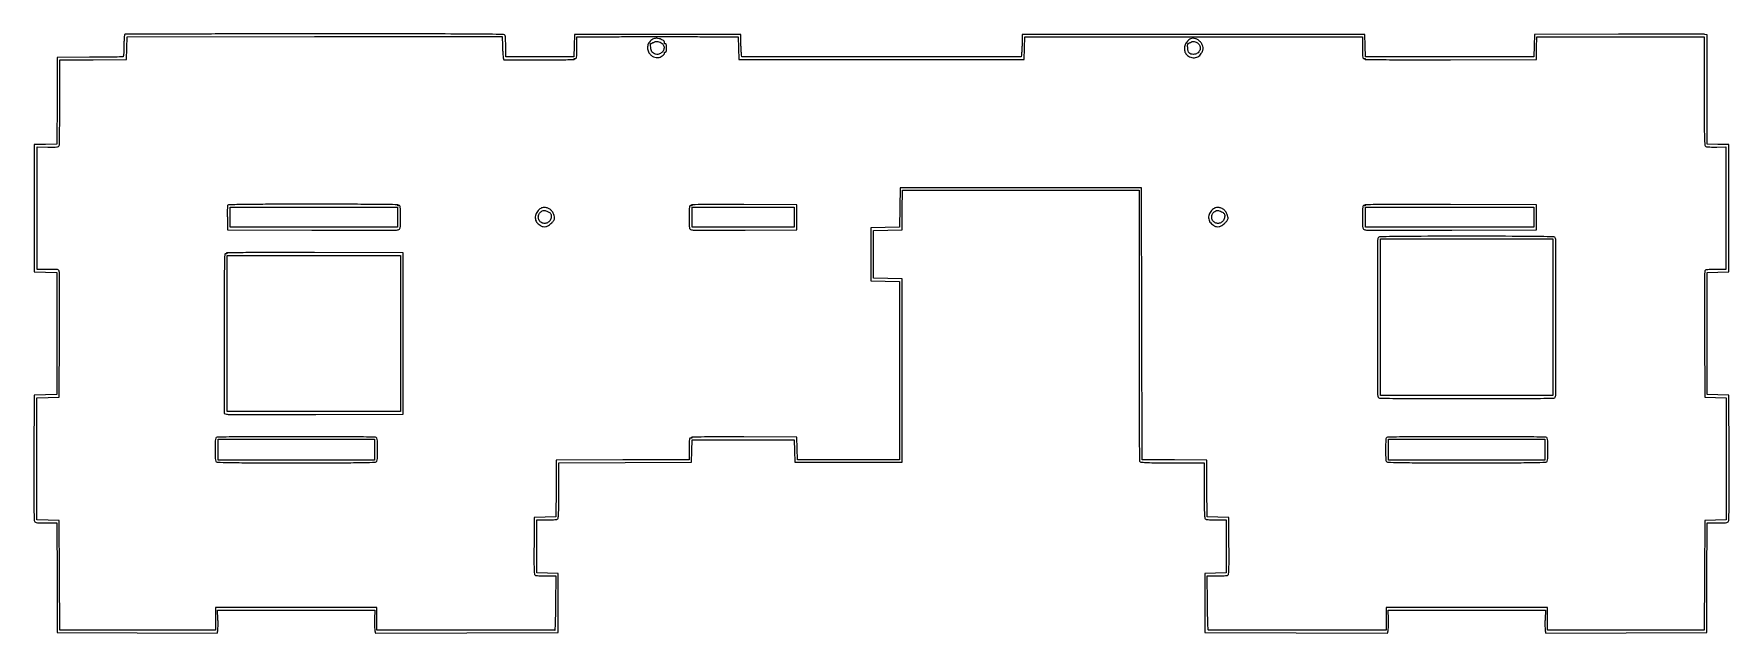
# Model space of a CAD drawing. Extents: x 2 to 1694, y 2 to 600.
import ezdxf

# ---------------------------------------------------------------- set-up
doc = ezdxf.new("R2010")
doc.units = 0

msp = doc.modelspace()

# ---------------------------------------------------------------- linework, layer by layer
for points in [[(92.666667, 599.333333, 0.179603), (92.399513, 598.750789, 0.004165), (92.195833, 595.680208, 0.008732), (92.048261, 592.033313, 0.005745), (92, 587.833333, -0.005713), (91.940253, 582.604313, -0.022958), (91.720694, 579.4162, -0.033746), (91.360896, 577.462641, -0.338413), (90.75, 576.980082, -0.002092), (89.775241, 576.968628, -0.000012), (80.467187, 576.898428, -0.00005), (69.856337, 576.819713, -0.000032), (57.5, 576.730082), (25.5, 576.5), (25.239402, 533.282652), (24.978804, 490.065304), (13.739402, 489.782652), (2.5, 489.5), (2.5, 426), (2.5, 362.5), (13.75, 362.217249), (25, 361.934498), (25, 301), (25, 240.065502), (13.75, 239.782751), (2.5, 239.5), (2.223856, 178, 0.000844), (2.157353, 154.263224, 0.001333), (2.188981, 133.904687, 0.000297), (2.275025, 116.033441, 0.058145), (2.492908, 114.25, 0.141078), (3.215225, 112.982673, 0.145906), (4.491829, 112.313687, 0.04483), (7.056881, 112.047711, 0.003431), (14.010513, 112), (24.982922, 112), (25.241461, 57.25), (25.5, 2.5), (105.229447, 2.244019), (184.958894, 1.988039), (185.553898, 4.358725, 0.048527), (185.768217, 5.787157, 0.007111), (185.878813, 8.717189, 0.007978), (185.905067, 12.194725, 0.006772), (185.824451, 15.867002), (185.5, 25.004592), (264, 25.004592), (342.5, 25.004592), (342.175549, 15.867002, 0.00677), (342.094919, 12.194777, 0.007976), (342.121134, 8.717402, 0.007109), (342.231668, 5.787544, 0.048532), (342.44592, 4.359448), (343.040743, 1.989484), (434.270372, 2.244742), (525.5, 2.5), (525.5, 32), (525.5, 61.5), (514.75, 61.783832), (504, 62.067663), (504, 88.533832), (504, 115), (513.418213, 115, 0.005951), (517.140776, 115.044305, 0.007831), (520.534475, 115.178303, 0.005915), (523.361889, 115.367894, 0.07203), (524.418213, 115.606989, 0.272988), (525.330914, 116.755714, 0.020741), (525.730377, 120.863783, 0.012383), (525.952557, 128.099964, 0.001483), (526, 144.099851), (526, 171.985724), (592.25, 172.242862), (658.5, 172.5), (658.782751, 183.75), (659.065502, 195), (710, 195), (760.934498, 195), (761.217249, 183.75), (761.5, 172.5), (815, 172.5), (868.5, 172.5), (868.5, 264), (868.5, 355.5), (854.25, 355.777457), (840, 356.054913), (840, 380), (840, 403.945087), (854.25, 404.222543), (868.5, 404.5), (868.77114, 424.25), (869.04228, 444), (987.02114, 444), (1105, 444), (1105, 309.581787, 0.000423), (1105.043682, 257.930962, 0.000693), (1105.178303, 214.184275, 0.000054), (1105.357844, 174.909128, 0.090679), (1105.606989, 173.581787, 0.278928), (1106.79951, 172.655579, 0.016926), (1111.498054, 172.267157, 0.010892), (1119.712104, 172.046574, 0.001266), (1138.106989, 172), (1170, 172), (1170, 144.106989, 0.001482), (1170.047441, 128.102837, 0.01238), (1170.269618, 120.864913, 0.020733), (1170.66906, 116.7558, 0.273), (1171.581787, 115.606989, 0.07203), (1172.638111, 115.367894, 0.005915), (1175.465525, 115.178303, 0.007831), (1178.859224, 115.044305, 0.005951), (1182.581787, 115), (1192, 115), (1192, 88.533832), (1192, 62.067663), (1181.25, 61.783832), (1170.5, 61.5), (1170.5, 32), (1170.5, 2.5), (1261.729628, 2.244742), (1352.959257, 1.989484), (1353.55408, 4.359448, 0.048532), (1353.768332, 5.787544, 0.007109), (1353.878866, 8.717402, 0.007976), (1353.905081, 12.194777, 0.00677), (1353.824451, 15.867002), (1353.5, 25.004592), (1432, 25.004592), (1510.5, 25.004592), (1510.175549, 15.867002, 0.006772), (1510.094932, 12.194727, 0.007978), (1510.121185, 8.7172, 0.007111), (1510.231777, 5.787176, 0.048527), (1510.446093, 4.358761), (1511.041088, 1.98811), (1591.270544, 2.244055), (1671.5, 2.5), (1671.758539, 57.25), (1672.017078, 112), (1682.489487, 112, 0.003688), (1689.094817, 112.048716, 0.046709), (1691.564464, 112.316728, 0.148255), (1692.801258, 112.985684, 0.136562), (1693.507092, 114.25, 0.058145), (1693.724975, 116.033441, 0.000297), (1693.811019, 133.904688, 0.001333), (1693.842647, 154.263224, 0.000844), (1693.776144, 178), (1693.5, 239.5), (1682.75, 239.783832), (1672, 240.067663), (1672, 301), (1672, 361.932337), (1682.75, 362.216168), (1693.5, 362.5), (1693.5, 426), (1693.5, 489.5), (1682.75, 489.783832), (1672, 490.067663), (1672, 544.51478), (1672, 598.961896), (1669.75, 599.506052, 0.058446), (1667.94013, 599.725262, 0.000164), (1643.485938, 599.80955, 0.000984), (1615.864091, 599.841336, 0.000614), (1583.5, 599.775104), (1499.5, 599.5), (1499.217249, 588.25), (1498.934498, 577), (1415, 577), (1331.065502, 577), (1330.782751, 588.25), (1330.5, 599.5), (1159.5, 599.5), (988.5, 599.5), (988.217249, 588.25, -0.007655), (988.038891, 583.841649, -0.01372), (987.737847, 580.231009, -0.007666), (987.373029, 577.349901, -0.372364), (986.967249, 576.996441, -0.000913), (986.177138, 576.994977), (945.746629, 576.993928, -0.000004), (900.982223, 576.993139, -0.000002), (848, 576.992883, -0.000002), (795.017777, 576.993139, -0.000004), (750.253371, 576.993928), (709.822862, 576.994977, -0.000913), (709.032751, 576.996441, -0.372364), (708.626971, 577.349901, -0.007666), (708.262153, 580.231009, -0.01372), (707.961109, 583.841649, -0.007655), (707.782751, 588.25), (707.5, 599.5), (624.5, 599.5), (541.5, 599.5), (541.217249, 588.25), (540.934498, 577), (506.967249, 577), (473, 577), (473, 586.918213, 0.005656), (472.955718, 590.832367, 0.007527), (472.821697, 594.3876, 0.005529), (472.63242, 597.350751, 0.073019), (472.393011, 598.418213, 0.307525), (470.88904, 599.464218, 0.000668), (441.630089, 599.747108, 0.001898), (395.07059, 599.958328, 0.000185), (282.559678, 600, 0.00033), (209.955222, 599.952073, 0.000548), (148.722739, 599.804167, 0.000017), (93.325913, 599.607785, 0.197982)], [(470.517128, 576.25), (471.038104, 574), (506.578069, 574, 0.00188), (522.011231, 574.058033, 0.005193), (532.87845, 574.252656, 0.001747), (541.25607, 574.51905, 0.575583), (541.507079, 574.988546, -0.1144), (541.393111, 575.325929, -0.32948), (541.512472, 575.525685, -0.155351), (541.868281, 575.556862, -0.036408), (542.448062, 575.381557, 0.34382), (543.247619, 575.625309, 0.116952), (543.728431, 576.830072, 0.032978), (543.9529, 579.597108, 0.003753), (544, 585.871655), (544, 596.957288), (586.25, 597.228644, -0.000965), (605.203501, 597.313776, -0.00061), (627.315412, 597.343411, -0.000613), (649.044639, 597.319392, -0.001129), (666.717358, 597.238287), (704.934717, 596.976574), (705.217358, 585.738287), (705.5, 574.5), (848, 574.5), (990.5, 574.5), (990.782751, 585.75), (991.065502, 597), (1159.532751, 597), (1328, 597), (1328, 585.893011, 0.003745), (1328.047088, 579.605809, 0.032913), (1328.271527, 576.833496, 0.116665), (1328.752237, 575.625976, 0.344218), (1329.551938, 575.381557, -0.036168), (1330.134361, 575.557965, -0.15723), (1330.489034, 575.525918, -0.330796), (1330.606977, 575.324554, -0.111583), (1330.489462, 574.982949, 0.584059), (1330.756435, 574.498477, 0.00031), (1351.680661, 574.304117, 0.002152), (1377.982334, 574.189352, 0.000759), (1415.687524, 574.244403), (1501.5, 574.5), (1501.782751, 585.75), (1502.065502, 597), (1585.532751, 597), (1669, 597), (1669, 542.606989, 0.000619), (1669.041187, 509.339395, 0.007215), (1669.260975, 496.339581, 0.010289), (1669.64169, 489.012461, 0.290777), (1670.725707, 487.551762, 0.073583), (1671.847304, 487.301532, 0.007371), (1674.595374, 487.142338, 0.009134), (1677.89369, 487.06034, 0.007141), (1681.475707, 487.087901), (1690.5, 487.286256), (1690.5, 426.005075), (1690.5, 364.723893), (1681, 364.8777, 0.008296), (1677.269384, 364.876199, 0.011433), (1673.921211, 364.742674, 0.008219), (1671.151558, 364.522966, 0.122475), (1670.242419, 364.202051, 0.245887), (1669.532184, 362.918858, 0.001907), (1669.293965, 350.70142, 0.004144), (1669.161695, 332.811834, 0.0008), (1669.242419, 300.436298), (1669.5, 237.5), (1680.25, 237.216168), (1691, 236.932337), (1691, 176), (1691, 115.067663), (1680.25, 114.783832), (1669.5, 114.5), (1669.241461, 59.75), (1668.982922, 5), (1590.741461, 4.998811), (1512.5, 4.997622), (1512.5, 16.248811), (1512.5, 27.5), (1432, 27.5), (1351.5, 27.5), (1351.5, 16.248811), (1351.5, 4.997622), (1263.25, 4.998811, 0.000001), (1229.359265, 4.999206, 0.000002), (1200.703125, 4.999401), (1174.861347, 4.999496, 0.000284), (1174.25, 4.99915, -0.402688), (1173.941033, 5.295473, -0.000757), (1173.642154, 12.93005, -0.004338), (1173.389853, 21.645811, -0.002603), (1173.233928, 31.99915), (1172.967856, 59), (1182.733928, 59.015313, 0.007614), (1186.567104, 59.079696, 0.010517), (1190.003069, 59.262161, 0.007387), (1192.850396, 59.515847, 0.116002), (1193.765881, 59.834145, 0.239309), (1194.440435, 60.971215, 0.007865), (1194.711962, 66.405746, 0.008987), (1194.845881, 74.661832, 0.001899), (1194.765881, 89.068832), (1194.5, 117.5), (1183.765516, 117.783674), (1173.031032, 118.067349), (1172.765516, 146.283674), (1172.5, 174.5), (1140.253583, 174.763848), (1108.007165, 175.027697), (1107.753583, 310.763848), (1107.5, 446.5), (987, 446.5), (866.5, 446.5), (866.228951, 426.777328), (865.957903, 407.054656), (851.728951, 406.777328), (837.5, 406.5), (837.5, 380), (837.5, 353.5), (851.75, 353.222543), (866, 352.945087), (866, 263.972543), (866, 175), (815.032751, 175), (764.065502, 175), (763.782751, 186.25), (763.5, 197.5), (710.685499, 197.758874, 0.001232), (687.465849, 197.815488, 0.003531), (671.335046, 197.701174, 0.000838), (658.750502, 197.502024, 0.581517), (658.487437, 197.020328, -0.109975), (658.607028, 196.676246, -0.331522), (658.489907, 196.473948, -0.15833), (658.135899, 196.441394, -0.03603), (657.551938, 196.618443, 0.344085), (656.752285, 196.374246, 0.116761), (656.271541, 195.167649, 0.032935), (656.047092, 192.397099, 0.003748), (656, 186.114127), (656, 175.014276), (589.75, 174.757138), (523.5, 174.5), (523.234484, 146.283674), (522.968968, 118.067349), (512.234484, 117.783674), (501.5, 117.5), (501.234119, 89.068832, 0.001899), (501.154119, 74.661832, 0.008987), (501.288038, 66.405746, 0.007865), (501.559565, 60.971215, 0.239309), (502.234119, 59.834145, 0.116002), (503.149604, 59.515847, 0.007387), (505.996931, 59.262161, 0.010517), (509.432896, 59.079696, 0.007614), (513.266072, 59.015313), (523.032144, 59), (522.766072, 31.75, -0.002588), (522.610202, 21.318062, -0.004374), (522.357846, 12.578125, -0.000809), (522.058946, 4.963225, -0.499096), (521.75, 4.75, 0.079884), (521.122536, 4.852755, 0.000024), (495.296875, 4.926213, 0.000437), (466.640732, 4.981283, 0.000265), (432.75, 4.998811), (344.5, 4.997622), (344.5, 16.248811), (344.5, 27.5), (264, 27.5), (183.5, 27.5), (183.5, 16.248811), (183.5, 4.997622), (105.758539, 4.998811), (28.017078, 5), (27.758539, 59.75), (27.5, 114.5), (16.25, 114.782751), (5, 115.065502), (5, 176), (5, 236.934498), (16.25, 237.217249), (27.5, 237.5), (27.776144, 299, 0.000866), (27.841645, 322.740588, 0.001365), (27.806959, 343.111486, 0.000311), (27.716622, 360.980403, 0.058127), (27.493272, 362.80506, 0.131065), (26.783196, 364.109284, 0.157702), (25.562738, 364.774054, 0.047457), (23.108508, 364.99822, 0.003353), (16.217129, 364.926118), (5.5, 364.742115), (5.5, 426), (5.5, 487.257885), (16.122506, 487.075507, 0.004819), (21.992851, 487.031304, 0.031591), (24.929628, 487.223258, 0.072046), (26.565252, 487.679938, 0.199659), (27.372506, 488.528352, 0.087681), (27.627409, 489.843179, 0.000542), (27.815674, 501.992743, 0.002203), (27.954698, 515.887544, 0.0014), (28, 532.068307), (28, 573.973039), (61.25, 574.236519), (94.5, 574.5), (94.782727, 585.747384), (95.065453, 596.994768), (282.282727, 597.247384), (469.5, 597.5), (469.748076, 588, 0.004447), (469.881214, 584.197715, 0.005366), (470.076316, 580.629687, 0.004603), (470.300245, 577.632101, 0.035957)], [(620.5, 595.092487, 0.102047), (617.0356, 592.681551, 0.111241), (614.937008, 589.163463, 0.112588), (614.563777, 585.120207, 0.106589), (615.96165, 581.225074, 0.066949), (617.965769, 578.799972, 0.076866), (620.45515, 577.12224, 0.081628), (623.202549, 576.341999, 0.089809), (625.960967, 576.522452, 0.058344), (628.158731, 577.352258, 0.057085), (630.123049, 578.672099, 0.0686), (631.381896, 580.084028, 0.294261), (631.402089, 581.158423, -0.12135), (631.300082, 581.47463, -0.24699), (631.402145, 581.707068, -0.16372), (631.706048, 581.817381, -0.057116), (632.17567, 581.774777, 0.244312), (632.772126, 581.942843, 0.129001), (633.191691, 582.611584, 0.059921), (633.432611, 583.905856, 0.016086), (633.5, 586, 0.016086), (633.432611, 588.094144, 0.059921), (633.191691, 589.388416, 0.129001), (632.772126, 590.057157, 0.244312), (632.17567, 590.225223, -0.057116), (631.706048, 590.182619, -0.16372), (631.402145, 590.292932, -0.24699), (631.300082, 590.52537, -0.12135), (631.402089, 590.841577, 0.371476), (631.099097, 592.745954, 0.082657), (628.02902, 594.572598, 0.065925), (623.859307, 595.593544, 0.128971)], [(629.25, 590.267101, -0.149176), (630.841409, 587.619184, -0.1422), (630.72353, 584.47856, -0.125134), (628.874666, 581.587686, -0.10334), (625.741316, 579.680052, -0.115711), (623.669698, 579.45014, -0.081582), (621.410959, 580.106187, -0.081863), (619.487886, 581.44693, -0.118071), (618.384726, 583.192716, -0.04368), (617.876499, 585.258892, -0.021166), (617.573321, 587.965322, -0.01959), (617.50321, 590.297353, -0.664886), (617.881361, 590.451972, 0.279014), (618.147721, 590.386448, 0.029395), (618.773048, 590.623074, 0.029613), (619.541861, 591.023065, 0.019236), (620.381361, 591.569976, -0.106514), (622.363238, 592.416436, -0.084522), (624.696338, 592.469587, -0.077638), (627.092496, 591.72619, -0.069531)], [(1156.5, 595.076177, 0.115779), (1153.297473, 592.749942, 0.089143), (1151.091129, 589.020657, 0.089776), (1150.331424, 584.782031, 0.119976), (1151.259087, 581, 0.138619), (1154.42402, 577.635385, 0.124751), (1159.015396, 576.253913, 0.125896), (1163.677895, 577.230286, 0.14254), (1167.043958, 580.304261, 0.058165), (1168.522742, 583.51721, 0.096102), (1168.889629, 586.471956, 0.100693), (1168.123643, 589.252759, 0.069051), (1166.25, 591.94853, 0.054379), (1163.909077, 593.988788, 0.074591), (1161.408613, 595.225527, 0.083806), (1158.892633, 595.588282, 0.093685)], [(1164.25, 590.226732, -0.167945), (1165.987753, 587.173432, -0.152539), (1165.559018, 583.560339, -0.143456), (1163.101259, 580.676616, -0.146027), (1159.493514, 579.6, -0.05635), (1156.598462, 579.927312, -0.158432), (1154.870713, 580.9616, -0.135039), (1153.919114, 582.938241, -0.036633), (1153.545003, 586.421664, -0.008736), (1153.517258, 588.125589, -0.016973), (1153.565057, 589.485568, -0.01677), (1153.66446, 590.450881, -0.620022), (1153.827563, 590.50577, 0.262756), (1154.121168, 590.424038, 0.036083), (1154.748235, 590.628039, 0.033756), (1155.519106, 591.004364, 0.022348), (1156.350691, 591.53308, -0.097593), (1158.147551, 592.327853, -0.096741), (1160.117444, 592.384976, -0.084263), (1162.182258, 591.67306, -0.055167)], [(195.425691, 428.666949, 0.084077), (195.239141, 427.740243, 0.003594), (195.159868, 424.396263, 0.006069), (195.142447, 420.414932, 0.004276), (195.215483, 415.938857), (195.5, 404.5), (279.5, 404.224896, 0.000614), (311.864091, 404.158664, 0.000984), (339.485937, 404.19045, 0.000164), (363.94013, 404.274738, 0.058446), (365.75, 404.493948, 0.150878), (367.023523, 405.251785, 0.140474), (367.692212, 406.617232, 0.041129), (367.954209, 409.394519, 0.002961), (368, 417.126041, 0.003392), (367.953404, 423.994492, 0.030174), (367.73022, 427.009154, 0.104367), (367.254406, 428.344862, 0.361353), (366.448062, 428.618443, -0.035952), (365.863234, 428.441032, -0.158952), (365.509603, 428.473874, -0.331919), (365.392943, 428.676697, -0.109077), (365.513709, 429.022182, 0.58311), (365.244429, 429.512481, 0.000324), (344.59189, 429.76217, 0.002193), (318.546432, 429.945929, 0.000763), (281.025855, 429.988819, 0.000562), (236.396756, 429.921573, 0.003203), (212.68026, 429.707274, 0.001113), (196.500199, 429.421373, 0.305094)], [(506.323594, 424.618833, 0.10248), (503.322274, 420.807406, 0.130832), (502.425977, 416.444369, 0.13316), (503.820153, 412.27001, 0.108043), (507.225074, 408.97862, 0.072744), (510.211888, 407.687682, 0.119336), (512.951959, 407.618665, 0.10059), (515.743552, 408.841517, 0.041468), (518.925588, 411.50145, 0.015661), (520.994605, 413.676912, 0.107434), (521.717913, 414.955093, 0.124647), (521.790888, 416.33334, 0.024), (521.184224, 418.779453, 0.049294), (519.880008, 421.955868, 0.082252), (518.129897, 424.247315, 0.087049), (515.81226, 425.768256, 0.061632), (512.818706, 426.641994, 0.040228), (510.953573, 426.792391, 0.075647), (509.462729, 426.565611, 0.069739), (508.02883, 425.888425, 0.029768)], [(515.348871, 422.504691, -0.035641), (516.905847, 421.624938, -0.089717), (517.84256, 420.726537, -0.101975), (518.336608, 419.632212, -0.055262), (518.5, 418.158386, -0.114349), (517.676439, 414.604376, -0.129659), (515.392245, 411.964529, -0.136577), (512.203941, 410.879049, -0.132991), (508.877104, 411.58034, -0.14189), (506.46177, 413.848952, -0.1304), (505.532991, 417.134747, -0.129021), (506.352316, 420.475813, -0.137558), (508.694561, 422.888876, -0.037082), (510.320711, 423.679937, -0.109509), (511.540166, 423.877331, -0.081628), (512.928579, 423.56603, -0.014902)], [(658.487437, 429.020328, -0.109975), (658.607028, 428.676246, -0.331522), (658.489907, 428.473948, -0.15833), (658.135899, 428.441394, -0.03603), (657.551938, 428.618443, 0.361353), (656.745594, 428.344862, 0.104367), (656.26978, 427.009154, 0.030174), (656.046596, 423.994492, 0.003392), (656, 417.126041, 0.002962), (656.045806, 409.394995, 0.041122), (656.307825, 406.617178, 0.140371), (656.97648, 405.251017, 0.150796), (658.25, 404.492169, 0.057908), (660.01449, 404.275197, 0.000415), (674.967187, 404.187937, 0.001583), (692.0975, 404.156421, 0.001013), (712, 404.223117), (763.5, 404.5), (763.5, 417), (763.5, 429.5), (710.685499, 429.758874, 0.001232), (687.465849, 429.815488, 0.003531), (671.335046, 429.701174, 0.000838), (658.750502, 429.502024, 0.581517)], [(1178.323594, 424.618833, 0.10248), (1175.322274, 420.807406, 0.130832), (1174.425977, 416.444369, 0.13316), (1175.820153, 412.27001, 0.108043), (1179.225074, 408.97862, 0.072744), (1182.211888, 407.687682, 0.119336), (1184.951959, 407.618665, 0.10059), (1187.743552, 408.841517, 0.041468), (1190.925588, 411.50145, 0.015661), (1192.994605, 413.676912, 0.107434), (1193.717913, 414.955093, 0.124647), (1193.790888, 416.33334, 0.024), (1193.184224, 418.779453, 0.049294), (1191.880008, 421.955868, 0.082252), (1190.129897, 424.247315, 0.087049), (1187.81226, 425.768256, 0.061632), (1184.818706, 426.641994, 0.040228), (1182.953573, 426.792391, 0.075647), (1181.462729, 426.565611, 0.069739), (1180.02883, 425.888425, 0.029768)], [(1187.348871, 422.504691, -0.035641), (1188.905847, 421.624938, -0.089717), (1189.84256, 420.726537, -0.101975), (1190.336608, 419.632212, -0.055262), (1190.5, 418.158386, -0.114349), (1189.676439, 414.604376, -0.129659), (1187.392245, 411.964529, -0.136577), (1184.203941, 410.879049, -0.132991), (1180.877104, 411.58034, -0.14189), (1178.46177, 413.848952, -0.1304), (1177.532991, 417.134747, -0.129021), (1178.352316, 420.475813, -0.137558), (1180.694561, 422.888876, -0.037082), (1182.320711, 423.679937, -0.109509), (1183.540166, 423.877331, -0.081628), (1184.928579, 423.56603, -0.014902)], [(1330.489462, 429.017051, -0.111583), (1330.606977, 428.675446, -0.330796), (1330.489034, 428.474082, -0.15723), (1330.134361, 428.442035, -0.036168), (1329.551938, 428.618443, 0.361353), (1328.745594, 428.344862, 0.104367), (1328.26978, 427.009154, 0.030174), (1328.046596, 423.994492, 0.003392), (1328, 417.126041, 0.002961), (1328.045791, 409.394514, 0.041129), (1328.307788, 406.617233, 0.140475), (1328.976476, 405.251792, 0.150879), (1330.25, 404.493965, 0.05845), (1332.0603, 404.274733, 0.000162), (1356.660938, 404.190474, 0.000979), (1384.444188, 404.158685, 0.000611), (1417, 404.224913), (1501.5, 404.5), (1501.5, 417), (1501.5, 429.5), (1415.687524, 429.755597, 0.000759), (1377.982334, 429.810648, 0.002152), (1351.680661, 429.695883, 0.00031), (1330.756435, 429.501523, 0.584059)], [(1343.606989, 396.418213, 0.091777), (1343.024496, 393.277232, 0.000081), (1343.012096, 317, 0.000081), (1343.024496, 240.722768, 0.091777), (1343.606989, 237.581787, 0.302465), (1345.030971, 236.571724, 0.002907), (1358.336083, 236.256233, 0.00406), (1380.175839, 236.0428, 0.000413), (1432, 236, 0.000413), (1483.824161, 236.0428, 0.00406), (1505.663917, 236.256233, 0.002907), (1518.969029, 236.571724, 0.302465), (1520.393011, 237.581787, 0.091777), (1520.975504, 240.722768, 0.000081), (1520.987904, 317, 0.000081), (1520.975504, 393.277232, 0.091777), (1520.393011, 396.418213, 0.302465), (1518.969029, 397.428276, 0.002907), (1505.663917, 397.743767, 0.00406), (1483.824161, 397.9572, 0.000413), (1432, 398, 0.000413), (1380.175839, 397.9572, 0.00406), (1358.336083, 397.743767, 0.002907), (1345.030971, 397.428276, 0.302465)], [(194.489556, 381.016899, -0.111659), (194.606974, 380.675409, -0.330761), (194.488994, 380.474088, -0.157179), (194.13429, 380.442065, -0.036175), (193.551938, 380.618443, 0.515452), (192.568497, 379.966424, 0.003488), (192.252985, 368.061552, 0.004433), (192.042135, 348.271581, 0.000447), (192, 301.126041), (192, 221.038104), (194.25, 220.494048, 0.058472), (196.062374, 220.274708, 0.000153), (221.395313, 220.19059, 0.000951), (249.985587, 220.158789, 0.000593), (283.5, 220.224996), (370.5, 220.5), (370.5, 301), (370.5, 381.5), (282.187618, 381.755444, 0.000738), (243.385143, 381.810423, 0.002091), (216.312905, 381.695636, 0.000292), (194.756696, 381.501492, 0.584165)], [(183.606989, 196.418213, 0.087372), (183.093037, 193.775845, 0.004451), (183.014914, 185, 0.004451), (183.093037, 176.224155, 0.087372), (183.606989, 173.581787, 0.301362), (185.016308, 172.577836, 0.003473), (197.071451, 172.256858, 0.004461), (216.9615, 172.043012, 0.000457), (264, 172, 0.000457), (311.0385, 172.043012, 0.004461), (330.928549, 172.256858, 0.003473), (342.983692, 172.577836, 0.301362), (344.393011, 173.581787, 0.087372), (344.906963, 176.224155, 0.004451), (344.985086, 185, 0.004451), (344.906963, 193.775845, 0.087372), (344.393011, 196.418213, 0.301362), (342.983692, 197.422164, 0.003473), (330.928549, 197.743142, 0.004461), (311.0385, 197.956988, 0.000457), (264, 198, 0.000457), (216.9615, 197.956988, 0.004461), (197.071451, 197.743142, 0.003473), (185.016308, 197.422164, 0.301362)], [(1351.606989, 196.418213, 0.072863), (1351.36763, 195.352522, 0.00559), (1351.178303, 192.411625, 0.007575), (1351.044285, 188.882814, 0.005703), (1351, 185, 0.005703), (1351.044285, 181.117186, 0.007575), (1351.178303, 177.588375, 0.00559), (1351.36763, 174.647478, 0.072863), (1351.606989, 173.581787, 0.301362), (1353.016308, 172.577836, 0.003473), (1365.071451, 172.256858, 0.004461), (1384.9615, 172.043012, 0.000457), (1432, 172, 0.000457), (1479.0385, 172.043012, 0.004461), (1498.928549, 172.256858, 0.003473), (1510.983692, 172.577836, 0.301362), (1512.393011, 173.581787, 0.087372), (1512.906963, 176.224155, 0.004451), (1512.985086, 185, 0.004451), (1512.906963, 193.775845, 0.087372), (1512.393011, 196.418213, 0.301362), (1510.983692, 197.422164, 0.003473), (1498.928549, 197.743142, 0.004461), (1479.0385, 197.956988, 0.000457), (1432, 198, 0.000457), (1384.9615, 197.956988, 0.004461), (1365.071451, 197.743142, 0.003473), (1353.016308, 197.422164, 0.301362)]]:
    msp.add_lwpolyline(points, format="xyb", close=True)
for points in [[(365, 417), (365, 407), (281.5, 407), (198, 407), (198, 417), (198, 427), (281.5, 427), (365, 427)], [(761, 417), (761, 407), (710, 407), (659, 407), (659, 417), (659, 427), (710, 427), (761, 427)], [(1499, 417), (1499, 407), (1415, 407), (1331, 407), (1331, 417), (1331, 427), (1415, 427), (1499, 427)], [(1518, 317.25), (1518, 239), (1432, 239), (1346, 239), (1346, 317.25), (1346, 395.5), (1432, 395.5), (1518, 395.5)], [(368, 301), (368, 223), (281.5, 223), (195, 223), (195, 301), (195, 379), (281.5, 379), (368, 379)], [(342, 185), (342, 174.5), (264, 174.5), (186, 174.5), (186, 185), (186, 195.5), (264, 195.5), (342, 195.5)], [(1510, 185), (1510, 174.5), (1432, 174.5), (1354, 174.5), (1354, 185), (1354, 195.5), (1432, 195.5), (1510, 195.5)]]:
    msp.add_lwpolyline(points, close=True)

doc.saveas('drawing.dxf')
